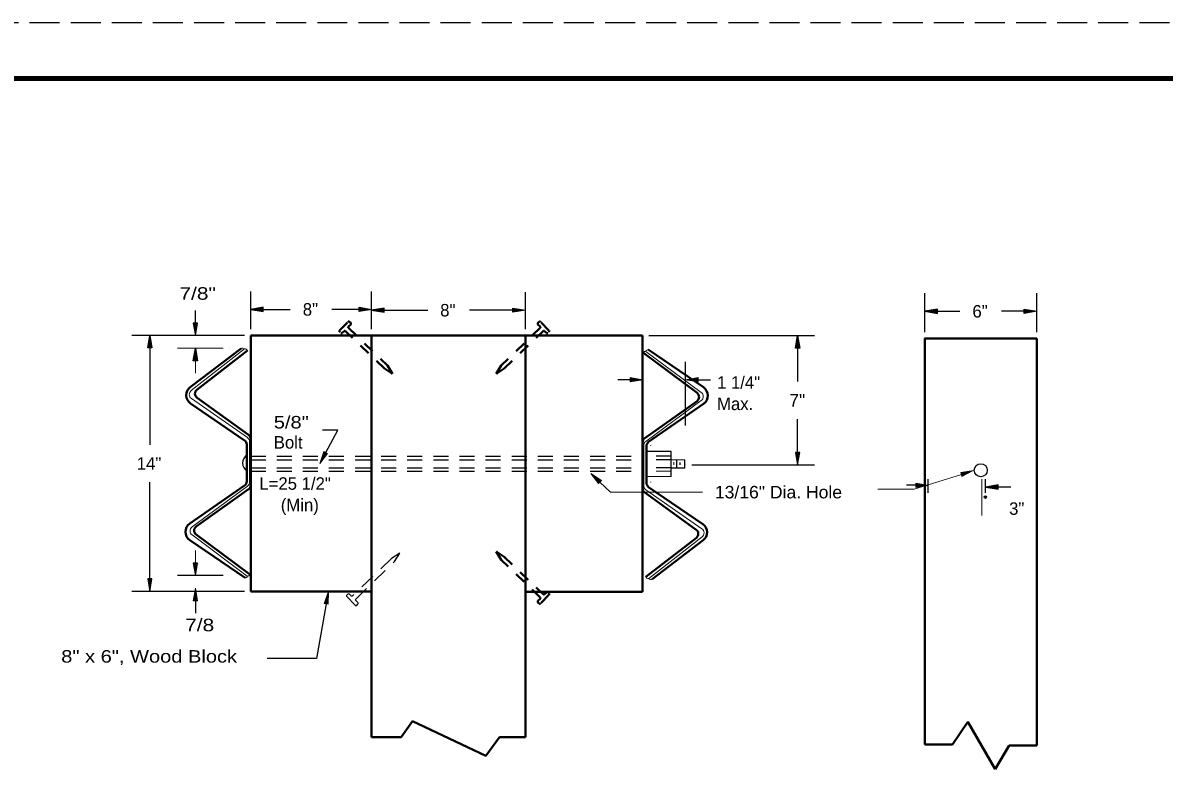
# Model space of a CAD drawing. Extents: x 0.5 to 35.9, y 24.1 to 46.1.
# Drawn here: x 15.42 to 25.69, y 39.34 to 46.06 of the extents above; entities that cross this region are included whole.
import ezdxf

# ---------------------------------------------------------------- set-up
doc = ezdxf.new("R2010")
doc.units = 0
doc.header["$LTSCALE"] = 0.045
doc.header["$PDMODE"] = 32
doc.header["$PDSIZE"] = 0.0225
for name, pattern in [('DOTTED', [1.5, 0.3, -1.2]), ('LONG_DASHED', [7.5, 6, -1.5]), ('MEDIUM_DASHED', [4.5, 3, -1.5])]:
    doc.linetypes.add(name, pattern=pattern)
for name, color, linetype, lineweight in [('1', 7, 'Continuous', 25), ('2', 7, 'Continuous', 13), ('3', 7, 'Continuous', 25)]:
    doc.layers.add(name, color=color, linetype=linetype, lineweight=lineweight)

msp = doc.modelspace()

# ---------------------------------------------------------------- hatches: boundary and pattern name
at = {"layer": '1'}
for points in [[(17.57967, 43.46), (17.57967, 43.4975), (17.46717, 43.47867), (17.46717, 43.47867)], [(18.44292, 43.46), (18.44292, 43.4975), (18.55542, 43.47867), (18.55542, 43.47867)], [(18.66792, 43.45233), (18.66792, 43.48992), (18.55542, 43.47117), (18.55542, 43.47117)], [(19.82867, 43.45233), (19.82867, 43.48992), (19.94117, 43.47117), (19.94117, 43.47117)], [(23.64908, 43.44275), (23.64908, 43.48025), (23.53658, 43.46142), (23.53658, 43.46142)], [(24.43042, 43.44275), (24.43042, 43.48025), (24.54292, 43.46142), (24.54292, 43.46142)], [(16.98825, 43.356), (16.95075, 43.356), (16.9695, 43.2435), (16.9695, 43.2435)], [(16.5785, 43.131), (16.541, 43.131), (16.55975, 43.2435), (16.55975, 43.2435)], [(22.4095, 43.13), (22.372, 43.13), (22.39075, 43.2425), (22.39075, 43.2425)], [(16.98825, 43.01608), (16.95075, 43.01608), (16.9695, 43.12858), (16.9695, 43.12858)], [(20.88383, 42.82642), (20.88383, 42.86392), (20.99633, 42.84517), (20.99633, 42.84517)], [(21.49542, 42.82642), (21.49542, 42.86392), (21.38292, 42.84517), (21.38292, 42.84517)], [(22.4095, 42.19025), (22.372, 42.19025), (22.39075, 42.07775), (22.39075, 42.07775)], [(23.4575, 41.87508), (23.4575, 41.91258), (23.57, 41.89383), (23.57, 41.89383)], [(24.19708, 41.86033), (24.19708, 41.89783), (24.08458, 41.87908), (24.08458, 41.87908)], [(16.98825, 41.19475), (16.95075, 41.19475), (16.9695, 41.08225), (16.9695, 41.08225)], [(16.5785, 41.0515), (16.541, 41.0515), (16.55975, 40.939), (16.55975, 40.939)], [(16.98825, 40.85483), (16.95075, 40.85483), (16.9695, 40.96733), (16.9695, 40.96733)]]:
    msp.add_hatch(color=256, dxfattribs=at).paths.add_polyline_path(points)
at = {"layer": '2'}
for points in [[(18.16008, 42.18242), (18.12708, 42.20017), (18.09033, 42.09225), (18.09033, 42.09225)], [(23.85917, 42.011), (23.87058, 41.97525), (23.97217, 42.02708), (23.97217, 42.02708)], [(20.59808, 41.91067), (20.62392, 41.93783), (20.52958, 42.00183), (20.52958, 42.00183)], [(18.129, 40.8315), (18.16583, 40.82483), (18.16717, 40.939), (18.16717, 40.939)]]:
    msp.add_hatch(color=256, dxfattribs=at).paths.add_polyline_path(points)

# ---------------------------------------------------------------- linework, layer by layer
at = {"layer": '1', "linetype": 'LONG_DASHED'}
msp.add_line((35.72725, 46.05917), (0.52725, 46.05917), dxfattribs=at)
at = {"layer": '1', "lineweight": 158}
msp.add_line((35.64392, 45.55917), (3.14392, 45.55917), dxfattribs=at)
at = {"layer": '1'}
for p, q in [((17.46717, 43.29967), (17.46717, 43.64075)), ((18.55542, 43.29942), (18.55542, 43.64075)), ((18.55542, 43.2995), (18.55542, 43.63317)), ((19.94117, 43.29908), (19.94117, 43.63317)), ((23.53658, 43.27283), (23.53658, 43.6235)), ((24.54292, 43.27283), (24.54292, 43.6235)), ((16.9695, 43.356), (16.9695, 43.4685)), ((17.57967, 43.47875), (17.82383, 43.47875)), ((18.44292, 43.47875), (18.19883, 43.47875)), ((18.66792, 43.47117), (19.06075, 43.47117)), ((19.82867, 43.47117), (19.43575, 43.47117)), ((23.64908, 43.4615), (23.85225, 43.4615)), ((24.43042, 43.4615), (24.22725, 43.4615)), ((17.41092, 43.2435), (16.39775, 43.2435)), ((21.05158, 43.2425), (22.54192, 43.2425)), ((16.55975, 43.131), (16.55975, 42.26)), ((22.39075, 43.13), (22.39075, 42.82892)), ((21.38292, 42.43317), (21.38292, 43.00717)), ((20.88383, 42.84517), (20.77133, 42.84517)), ((21.49542, 42.84517), (21.60792, 42.84517)), ((22.39075, 42.19025), (22.39075, 42.49142)), ((21.00533, 41.89117), (21.00533, 42.25367)), ((21.30333, 42.05283), (21.30333, 42.125)), ((21.33267, 42.07767), (21.33267, 42.10025)), ((21.438, 42.07775), (22.54192, 42.07775)), ((16.55975, 41.0515), (16.55975, 41.9225)), ((23.56625, 41.82783), (23.56625, 41.95042)), ((24.08092, 41.82783), (24.08092, 41.95042)), ((23.48333, 41.89567), (23.37083, 41.89567)), ((24.199, 41.88092), (24.3115, 41.88092)), ((17.22025, 41.08225), (16.8075, 41.08225)), ((17.41092, 40.939), (16.39775, 40.939)), ((16.9695, 40.85483), (16.9695, 40.74233))]:
    msp.add_line(p, q, dxfattribs=at)
at = {"layer": '1', "linetype": 'DOTTED', "lineweight": 40}
for p, q in [((18.26825, 43.28917), (18.3435, 43.36708)), ((18.35617, 43.36725), (18.36742, 43.35658)), ((20.06483, 43.36725), (20.05358, 43.35658)), ((20.15275, 43.28917), (20.0775, 43.36708)), ((18.30792, 43.28267), (18.292, 43.26625)), ((18.36758, 43.34383), (18.34858, 43.324)), ((20.05342, 43.34383), (20.07242, 43.324)), ((20.11308, 43.28267), (20.129, 43.26625)), ((20.15275, 40.90767), (20.0775, 40.82975)), ((20.11308, 40.91417), (20.129, 40.93058)), ((20.05342, 40.853), (20.07242, 40.87283)), ((20.06483, 40.82958), (20.05358, 40.84025))]:
    msp.add_line(p, q, dxfattribs=at)
at = {"layer": '1', "lineweight": 13}
for p, q in [((17.41092, 43.2435), (16.8075, 43.2435)), ((17.22025, 43.12858), (16.8075, 43.12858)), ((17.41208, 43.12308), (16.93167, 42.74742)), ((21.52342, 42.73033), (21.02567, 43.10058)), ((16.9695, 43.01608), (16.9695, 42.90358)), ((16.93358, 42.675), (17.43792, 42.32358)), ((21.02367, 42.28992), (21.52325, 42.65808)), ((17.45717, 42.28667), (17.45717, 41.92417)), ((17.46717, 42.31175), (17.46717, 41.89533)), ((20.99542, 41.86625), (20.99542, 42.2825)), ((21.25142, 42.125), (21.37558, 42.125)), ((21.27625, 42.07767), (21.27625, 42.1025)), ((21.0285, 41.97375), (21.25142, 41.97375)), ((17.43892, 41.888), (16.93933, 41.51975)), ((21.52892, 41.50292), (21.02467, 41.85425)), ((16.93917, 41.4475), (17.43683, 41.07725)), ((21.0505, 41.05483), (21.53092, 41.4305)), ((16.9695, 41.19475), (16.9695, 41.30725))]:
    msp.add_line(p, q, dxfattribs=at)
at = {"layer": '1', "lineweight": 40}
for p, q in [((20.99533, 43.2425), (17.46717, 43.2435)), ((17.46717, 43.2435), (17.46717, 40.939)), ((18.55542, 39.62792), (18.55542, 43.24325)), ((19.94117, 43.24283), (19.94117, 39.62792)), ((20.99533, 40.9355), (20.99533, 43.2425)), ((23.53242, 43.21667), (24.54292, 43.21667)), ((23.53658, 39.5605), (23.53658, 43.21667)), ((24.54292, 43.21667), (24.54292, 39.55208)), ((17.3805, 43.12758), (16.92183, 42.7785)), ((17.43767, 43.10758), (16.98308, 42.75517)), ((21.48592, 42.72642), (21.00517, 43.08425)), ((21.54325, 42.77683), (21.046, 43.11642)), ((16.98425, 42.68308), (17.4485, 42.34817)), ((21.01433, 42.31925), (21.48517, 42.65358)), ((16.92542, 42.63267), (17.41283, 42.29875)), ((21.04958, 42.28533), (21.54383, 42.62858)), ((17.43233, 42.26158), (17.43233, 41.9295)), ((21.03017, 41.91625), (21.03017, 42.24833)), ((17.413, 41.8925), (16.91875, 41.54925)), ((17.44817, 41.85867), (16.9775, 41.52425)), ((21.47833, 41.49475), (21.01408, 41.82967)), ((21.53708, 41.54525), (21.04975, 41.87908)), ((16.97667, 41.4515), (17.45742, 41.09358)), ((21.02483, 41.07025), (21.4795, 41.42267)), ((16.91933, 41.401), (17.41658, 41.0615)), ((21.08208, 41.05033), (21.54075, 41.39942)), ((17.46717, 40.939), (18.55542, 40.939)), ((19.94117, 40.9355), (20.99533, 40.9355)), ((18.9245, 39.77033), (18.82092, 39.62792)), ((19.585, 39.45958), (18.9245, 39.77033)), ((23.92233, 39.766), (23.784, 39.5605)), ((24.16967, 39.33825), (23.92233, 39.766)), ((18.82092, 39.62792), (18.55542, 39.62792)), ((19.70808, 39.62792), (19.585, 39.45958)), ((19.94117, 39.62792), (19.70808, 39.62792)), ((23.784, 39.5605), (23.53658, 39.5605)), ((24.2955, 39.55208), (24.16967, 39.33825)), ((24.54292, 39.55208), (24.2955, 39.55208))]:
    msp.add_line(p, q, dxfattribs=at)
at = {"layer": '1', "linetype": 'MEDIUM_DASHED'}
for p, q in [((17.46717, 42.15667), (20.99533, 42.15667)), ((21.25142, 42.15667), (21.0265, 42.15667)), ((17.46717, 42.125), (20.99533, 42.125)), ((17.46717, 42.05283), (20.99533, 42.05283)), ((21.25142, 42.05283), (21.04075, 42.05283)), ((21.25142, 42.125), (21.04275, 42.125)), ((17.46717, 42.02117), (20.99533, 42.02117)), ((18.41258, 40.87025), (18.76333, 41.2075)), ((18.332, 40.89242), (18.40733, 40.8145)), ((18.42008, 40.81433), (18.43125, 40.82517))]:
    msp.add_line(p, q, dxfattribs=at)
at = {"layer": '1', "linetype": 'MEDIUM_DASHED', "lineweight": 13}
for p, q in [((21.25142, 42.02117), (21.03867, 42.02117)), ((18.34308, 40.91558), (18.33225, 40.90517)), ((18.37167, 40.89892), (18.35575, 40.91533)), ((20.14175, 40.93083), (20.15258, 40.92042)), ((18.43142, 40.83783), (18.41233, 40.85758))]:
    msp.add_line(p, q, dxfattribs=at)
at = {"layer": '1'}
for points in [[(17.57967, 43.46), (17.57967, 43.4975), (17.46717, 43.47867), (17.46717, 43.47867)], [(18.44292, 43.46), (18.44292, 43.4975), (18.55542, 43.47867), (18.55542, 43.47867)], [(18.66792, 43.45233), (18.66792, 43.48992), (18.55542, 43.47117), (18.55542, 43.47117)], [(19.82867, 43.45233), (19.82867, 43.48992), (19.94117, 43.47117), (19.94117, 43.47117)], [(23.64908, 43.44275), (23.64908, 43.48025), (23.53658, 43.46142), (23.53658, 43.46142)], [(24.43042, 43.44275), (24.43042, 43.48025), (24.54292, 43.46142), (24.54292, 43.46142)], [(16.98825, 43.356), (16.95075, 43.356), (16.9695, 43.2435), (16.9695, 43.2435)], [(16.5785, 43.131), (16.541, 43.131), (16.55975, 43.2435), (16.55975, 43.2435)], [(22.4095, 43.13), (22.372, 43.13), (22.39075, 43.2425), (22.39075, 43.2425)], [(16.98825, 43.01608), (16.95075, 43.01608), (16.9695, 43.12858), (16.9695, 43.12858)], [(22.4095, 42.19025), (22.372, 42.19025), (22.39075, 42.07775), (22.39075, 42.07775)], [(23.4575, 41.87508), (23.4575, 41.91258), (23.57, 41.89383), (23.57, 41.89383)], [(24.19708, 41.86033), (24.19708, 41.89783), (24.08458, 41.87908), (24.08458, 41.87908)], [(16.98825, 41.19475), (16.95075, 41.19475), (16.9695, 41.08225), (16.9695, 41.08225)], [(16.5785, 41.0515), (16.541, 41.0515), (16.55975, 40.939), (16.55975, 40.939)]]:
    msp.add_lwpolyline(points, close=True, dxfattribs=at)
at = {"layer": '1', "linetype": 'DOTTED', "lineweight": 40}
for points in [[(18.34867, 43.31133), (18.6995, 42.97408), (18.745, 42.89758), (18.67175, 42.94542), (18.32067, 43.28292)], [(20.07233, 43.31133), (19.7215, 42.97408), (19.676, 42.89758), (19.74925, 42.94542), (20.10033, 43.28292)], [(20.07233, 40.8855), (19.7215, 41.22275), (19.676, 41.29925), (19.74925, 41.25142), (20.10033, 40.91392)]]:
    msp.add_lwpolyline(points, dxfattribs=at)
at = {"layer": '1', "lineweight": 13}
for points in [[(20.88383, 42.82642), (20.88383, 42.86392), (20.99633, 42.84517), (20.99633, 42.84517)], [(21.49542, 42.82642), (21.49542, 42.86392), (21.38292, 42.84517), (21.38292, 42.84517)], [(16.98825, 40.85483), (16.95075, 40.85483), (16.9695, 40.96733), (16.9695, 40.96733)]]:
    msp.add_lwpolyline(points, close=True, dxfattribs=at)
at = {"layer": '1'}
for points in [[(21.25142, 41.97375), (21.25142, 42.19958), (21.03867, 42.19958)], [(21.25142, 42.05283), (21.37558, 42.05283), (21.37558, 42.125)]]:
    msp.add_lwpolyline(points, dxfattribs=at)
at = {"layer": '1', "linetype": 'MEDIUM_DASHED'}
msp.add_lwpolyline([(18.76333, 41.2075), (18.80875, 41.28408), (18.7355, 41.23625), (18.38442, 40.89875)], dxfattribs=at)
at = {"layer": '1'}
msp.add_circle((24.03972, 42.03008), 0.0587, dxfattribs=at)
at = {"layer": '1', "linetype": 'DOTTED', "lineweight": 40}
for centre, start, end in [((18.34998, 43.36082), 45.96897, 135.96897), ((20.07102, 43.36082), 44.03103, 134.03103), ((18.27468, 43.28298), 135.96897, 225.96897), ((18.28556, 43.27248), 225.96897, 315.96897), ((18.31436, 43.27645), 45.96897, 135.96897), ((18.35501, 43.31778), 135.96897, 225.96897), ((18.36116, 43.35003), 315.96897, 45.96897), ((20.05984, 43.35003), 134.03103, 224.03103), ((20.06599, 43.31778), 314.03103, 44.03103), ((20.10664, 43.27645), 44.03103, 134.03103), ((20.13544, 43.27248), 224.03103, 314.03103), ((20.14632, 43.28298), 314.03103, 44.03103), ((20.10664, 40.92038), 225.96897, 315.96897), ((20.13544, 40.92436), 45.96897, 135.96897), ((20.14632, 40.91386), 315.96897, 45.96897), ((20.05984, 40.84681), 135.96897, 225.96897), ((20.07102, 40.83601), 225.96897, 315.96897), ((20.06599, 40.87906), 315.96897, 45.96897)]:
    msp.add_arc(centre, 0.009, start, end, dxfattribs=at)
at = {"layer": '1', "lineweight": 13}
for centre, radius, start, end in [((17.39292, 43.10206), 0.02839, 47.64031, 116.1006), ((17.41662, 43.10168), 0.02186, 15.8406, 102.15685), ((21.02082, 43.08563), 0.01571, 71.86089, 184.76403), ((21.04444, 43.09741), 0.01903, 85.29594, 170.45014), ((16.95934, 42.71191), 0.045, 128.02528, 235.13115), ((21.49654, 42.69428), 0.045, 306.39022, 53.35999), ((17.41219, 42.28666), 0.045, 0, 55.13115), ((21.05037, 42.25366), 0.045, 126.39022, 180), ((21.06634, 42.24931), 0.0045, 0, 90), ((17.41219, 41.92418), 0.045, 306.39022, 360), ((21.06634, 41.92643), 0.0045, 270, 0), ((21.05037, 41.89118), 0.045, 180, 235.13115), ((16.96602, 41.48356), 0.045, 126.39022, 233.35999), ((21.50322, 41.46593), 0.045, 308.02528, 55.13115), ((17.41812, 41.08051), 0.01903, 265.29594, 350.45014), ((17.44174, 41.09221), 0.01571, 251.86089, 4.76403), ((21.04594, 41.07623), 0.02186, 195.8406, 282.15685), ((21.06964, 41.07578), 0.02839, 227.64031, 296.1006)]:
    msp.add_arc(centre, radius, start, end, dxfattribs=at)
at = {"layer": '1', "lineweight": 40}
for centre, radius, start, end in [((16.97629, 42.70688), 0.09, 127.27405, 235.5835), ((17.01057, 42.71963), 0.045, 127.77999, 234.18818), ((21.49249, 42.70253), 0.09, 304.77986, 55.6752), ((21.45904, 42.69023), 0.045, 305.3835, 53.33133), ((17.42217, 42.31171), 0.045, 0, 54.18818), ((17.38737, 42.26161), 0.045, 0, 55.5835), ((21.04039, 42.28253), 0.045, 125.3835, 180), ((21.07519, 42.24833), 0.045, 124.77986, 180), ((17.38737, 41.92951), 0.045, 304.77986, 360), ((17.42217, 41.89531), 0.045, 305.3835, 360), ((21.04039, 41.86621), 0.045, 180, 234.18818), ((21.07519, 41.91623), 0.045, 180, 235.5835), ((16.97007, 41.47538), 0.09, 124.77986, 235.6752), ((17.00352, 41.48761), 0.045, 125.3835, 233.33133), ((21.48627, 41.47096), 0.09, 307.27405, 55.5835), ((21.45199, 41.45821), 0.045, 307.77999, 54.18818)]:
    msp.add_arc(centre, radius, start, end, dxfattribs=at)
at = {"layer": '1'}
msp.add_arc((17.47725, 42.09456), 0.08381, 121.60508, 238.39491, dxfattribs=at)
at = {"layer": '1', "linetype": 'MEDIUM_DASHED', "lineweight": 13}
for centre, start, end in [((18.33844, 40.89863), 134.03103, 224.03103), ((18.34932, 40.90913), 44.03103, 134.03103), ((18.37819, 40.90516), 224.03103, 314.03103), ((18.41877, 40.86383), 134.03103, 224.03103), ((18.42492, 40.83158), 314.03103, 44.03103)]:
    msp.add_arc(centre, 0.009, start, end, dxfattribs=at)
at = {"layer": '1', "linetype": 'MEDIUM_DASHED'}
msp.add_arc((18.41374, 40.82078), 0.009, 224.03103, 314.03103, dxfattribs=at)
at = {"layer": '2'}
msp.add_line((24.04808, 41.95117), (24.04808, 41.62217), dxfattribs=at)
at = {"layer": '2', "lineweight": 25}
for points in [[(18.14358, 42.19125), (18.2515, 42.39158), (18.11333, 42.39158)], [(18.14742, 40.82825), (18.05958, 40.33425), (17.61433, 40.33425)]]:
    msp.add_lwpolyline(points, dxfattribs=at)
at = {"layer": '2'}
for points in [[(18.16008, 42.18242), (18.12708, 42.20017), (18.09033, 42.09225), (18.09033, 42.09225)], [(23.85917, 42.011), (23.87058, 41.97525), (23.97217, 42.02708), (23.97217, 42.02708)], [(20.59808, 41.91067), (20.62392, 41.93783), (20.52958, 42.00183), (20.52958, 42.00183)], [(18.129, 40.8315), (18.16583, 40.82483), (18.16717, 40.939), (18.16717, 40.939)]]:
    msp.add_lwpolyline(points, close=True, dxfattribs=at)
for points in [[(20.611, 41.92425), (20.70675, 41.83308), (21.53367, 41.83308)], [(23.86492, 41.99308), (23.44058, 41.85842), (23.1115, 41.85842)]]:
    msp.add_lwpolyline(points, dxfattribs=at)
at = {"layer": '3'}
for p, q in [((18.55542, 43.47875), (18.5555, 43.47875)), ((19.94117, 43.47117), (19.94125, 43.47117)), ((24.54292, 43.4615), (24.543, 43.4615)), ((17.46717, 43.2435), (17.46725, 43.2435)), ((17.46717, 43.24342), (17.46725, 43.24342)), ((18.55542, 43.24325), (18.5555, 43.24325)), ((18.55542, 43.24317), (18.5555, 43.24317)), ((19.94117, 43.24283), (19.94125, 43.24283)), ((23.53658, 43.21658), (23.53667, 43.21658)), ((24.54292, 43.21658), (24.543, 43.21658)), ((21.38175, 42.07775), (21.38183, 42.07775)), ((16.55975, 40.939), (16.55983, 40.939)), ((17.46717, 40.939), (17.46725, 40.939))]:
    msp.add_line(p, q, dxfattribs=at)
at = {"layer": '3', "lineweight": 13}
for p, q in [((16.9695, 43.2435), (16.96958, 43.2435)), ((17.46717, 43.2435), (17.46725, 43.2435)), ((20.99533, 43.2425), (20.99542, 43.2425)), ((17.2765, 43.12858), (17.27658, 43.12858)), ((22.39075, 42.07775), (22.39083, 42.07775))]:
    msp.add_line(p, q, dxfattribs=at)
at = {"layer": '3'}
msp.add_point((24.08092, 41.78842), dxfattribs=at)

# ---------------------------------------------------------------- texts
at = {"layer": '1'}
for s, width, p in [('7/8"', 1.25, (16.82592, 43.56575)), ('7"', 1.05, (22.31575, 42.60392))]:
    msp.add_text(s, height=0.1125, dxfattribs=dict(at, width=width)).set_placement(p)
for s, p in [('8"', (17.93625, 43.42242)), ('8"', (19.17325, 43.41492)), ('6"', (23.96475, 43.40517)), ('14"', (16.44192, 42.03492)), ('3"', (24.29458, 41.62867))]:
    msp.add_text(s, height=0.1125, dxfattribs=at).set_placement(p)
at = {"layer": '2'}
for s, p in [('1 1/4"', (21.66542, 42.76475)), ('Max.', (21.66542, 42.57183)), ('Bolt', (17.67517, 42.225)), ('L=25 1/2"', (17.54517, 41.85425)), ('(Min)', (17.73808, 41.66142))]:
    msp.add_text(s, height=0.1125, dxfattribs=at).set_placement(p)
for s, width, p in [('5/8"', 1.2, (17.67517, 42.40625)), ('13/16" Dia. Hole', 1.05, (21.64617, 41.77683)), ('7/8', 1.25, (16.87725, 40.58017)), ('8" x 6", Wood Block', 1.2, (15.76158, 40.29775))]:
    msp.add_text(s, height=0.1125, dxfattribs=dict(at, width=width)).set_placement(p)

doc.saveas('drawing.dxf')
